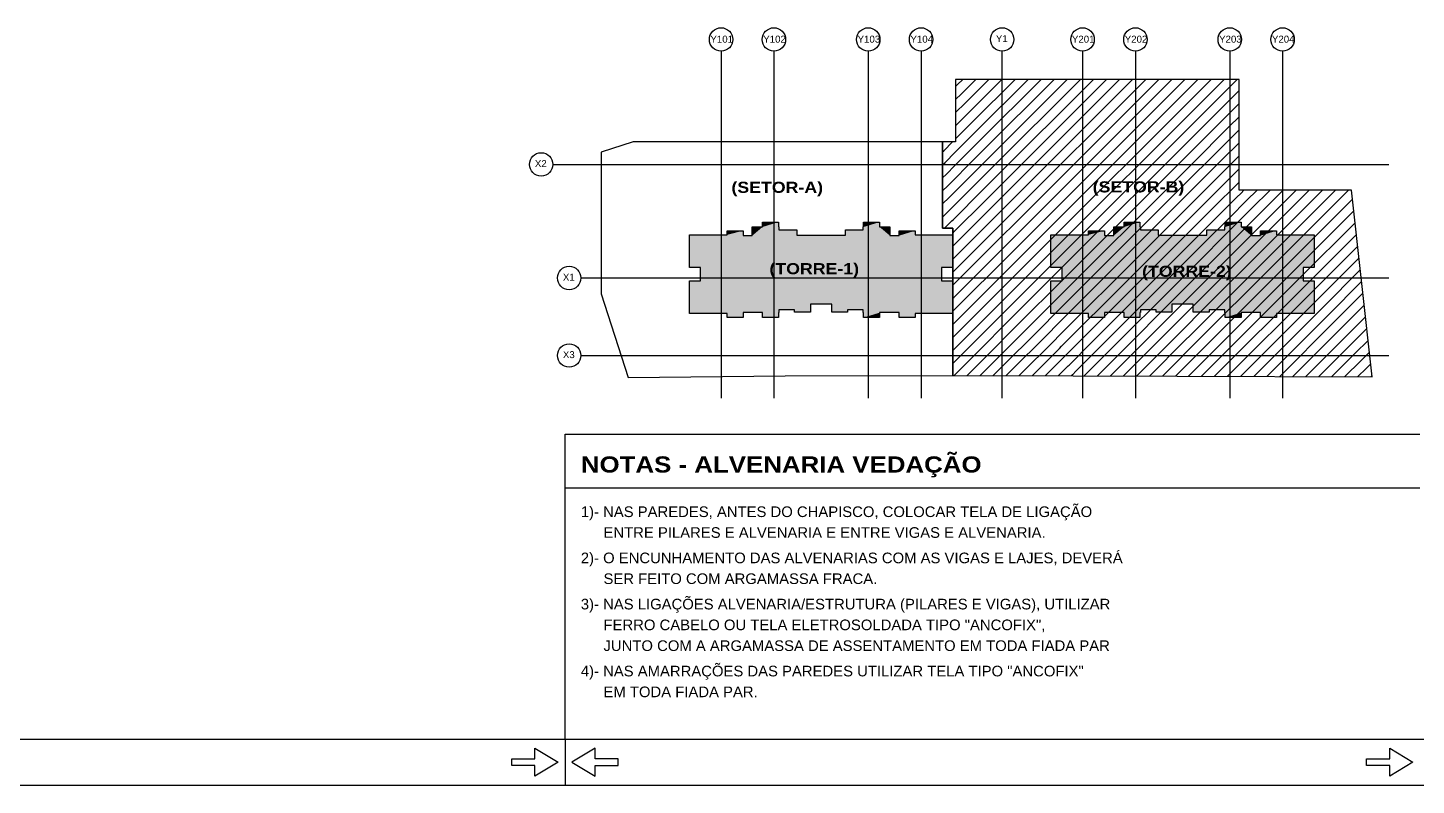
# Model space of a CAD drawing. Extents: x 0 to 13080, y 0 to 6750.
# Drawn here: x 9433 to 11687, y 0 to 1230 of the extents above; entities that cross this region are included whole.
import ezdxf

# ---------------------------------------------------------------- set-up
doc = ezdxf.new("R2010")
doc.units = 0
doc.header["$MEASUREMENT"] = 0
doc.linetypes.add('ESTILO_TQS_0006', pattern=[0.3, 0.2, -0.1])
for name, color, linetype in [('MTH-179', 1, 'CONTINUOUS'), ('MTH-18', 1, 'CONTINUOUS'), ('MTH-201', 4, 'CONTINUOUS'), ('MTH-226', 6, 'CONTINUOUS'), ('MTH-230', 1, 'CONTINUOUS'), ('MTH-EIXO-215', 1, 'CONTINUOUS'), ('MTH-LAJE-PRÉ', 16, 'CONTINUOUS'), ('MTH-LINHA-CORTE', 5, 'CONTINUOUS'), ('MTH-MARGEM', 5, 'CONTINUOUS'), ('MTH-SOMBRA25', 253, 'CONTINUOUS'), ('MTH-TXT', 4, 'CONTINUOUS'), ('MTH-TXT-NEGRITO', 5, 'CONTINUOUS'), ('MTH-TXT-NOTAS', 3, 'CONTINUOUS'), ('MTH-TXT2', 5, 'CONTINUOUS')]:
    doc.layers.add(name, color=color, linetype=linetype)
doc.styles.add('TQS_ARIAL', font='arial.ttf')
doc.styles.add('TQS_ARIAL_BLACK', font='ariblk.ttf')

msp = doc.modelspace()

# ---------------------------------------------------------------- linework, layer by layer
at = {"layer": 'MTH-179', "linetype": 'Continuous'}
for p, q in [((10305.004952, 75.003475), (10305.004952, 0.003475)), ((0.004952, 0.003475), (13080.004952, 0.003475))]:
    msp.add_line(p, q, dxfattribs=at)
for points in [[(10293.753853, 37.503475), (10256.253853, 15.003475), (10256.253853, 31.878475), (10218.753853, 31.878475), (10218.753853, 43.128475), (10256.253853, 43.128475), (10256.253853, 60.003475), (10293.753853, 37.503475)], [(10316.253853, 37.503475), (10353.753853, 15.003475), (10353.753853, 31.878475), (10391.253853, 31.878475), (10391.253853, 43.128475), (10353.753853, 43.128475), (10353.753853, 60.003475), (10316.253853, 37.503475)], [(11681.254945, 37.503475), (11643.754945, 15.003475), (11643.754945, 31.878475), (11606.254945, 31.878475), (11606.254945, 43.128475), (11643.754945, 43.128475), (11643.754945, 60.003475), (11681.254945, 37.503475)]]:
    msp.add_lwpolyline(points, dxfattribs=at)
at = {"layer": 'MTH-18', "linetype": 'Continuous'}
msp.add_line((10305.004945, 483.002873), (11692.504945, 483.002873), dxfattribs=at)
at = {"layer": 'MTH-201', "linetype": 'ESTILO_TQS_0006'}
for points in [[(10506.861579, 893.794825), (10568.061171, 893.794825), (10568.061171, 900.454825), (10594.071506, 900.454825), (10594.071506, 892.444825), (10609.011579, 892.444825), (10609.011579, 906.528268), (10625.661578, 906.528268), (10625.661578, 914.53992), (10651.581579, 914.53992), (10651.581579, 906.529825), (10652.301579, 906.529825), (10652.301579, 901.849825), (10681.281579, 901.849825), (10681.281579, 893.029825), (10760.121579, 893.029825), (10760.121579, 901.849825), (10789.101579, 901.849825), (10789.101579, 906.529825), (10789.821579, 906.529825), (10789.821579, 914.53992), (10815.741579, 914.53992), (10815.741579, 906.528268), (10832.391579, 906.528268), (10832.391579, 892.444825), (10847.331651, 892.444825), (10847.331651, 900.454825), (10873.341578, 900.454825), (10873.341578, 893.794825), (10934.541579, 893.794825), (10934.541579, 840.784825), (10916.361579, 840.784825), (10916.361579, 819.094825), (10934.541579, 819.094825), (10934.541579, 766.084825), (10873.611986, 766.084825), (10873.341986, 766.084825), (10873.341578, 759.424825), (10847.331651, 759.424825), (10847.331651, 767.434826), (10815.74151, 767.434825), (10815.74151, 759.424826), (10789.821579, 759.424826), (10789.821579, 767.434825), (10789.101579, 767.434825), (10789.101579, 772.115414), (10763.811579, 772.115414), (10763.811579, 768.334825), (10738.071578, 768.334825), (10738.071578, 781.024825), (10703.331579, 781.024825), (10703.331579, 768.334825), (10677.591579, 768.334825), (10677.591579, 772.115414), (10652.301579, 772.115414), (10652.301579, 767.434825), (10651.581579, 767.434825), (10651.581579, 759.424826), (10625.661647, 759.424826), (10625.661647, 767.434825), (10594.071506, 767.434825), (10594.071506, 759.424825), (10568.061579, 759.424825), (10568.061579, 766.084824), (10506.861579, 766.084825), (10506.861579, 819.094825), (10525.041579, 819.094825), (10525.041579, 840.784825), (10506.861579, 840.784825), (10506.861579, 893.794825)], [(11093.706518, 893.794829), (11154.906111, 893.794829), (11154.906111, 900.454829), (11180.916446, 900.454829), (11180.916446, 892.444829), (11195.856518, 892.444829), (11195.856518, 906.528272), (11212.506518, 906.528272), (11212.506518, 914.539924), (11238.426518, 914.539924), (11238.426518, 906.529829), (11239.146518, 906.529829), (11239.146518, 901.849829), (11268.126518, 901.849829), (11268.126518, 893.029829), (11346.966518, 893.029829), (11346.966518, 901.849829), (11375.946518, 901.849829), (11375.946518, 906.529829), (11376.666518, 906.529829), (11376.666518, 914.539924), (11402.586518, 914.539924), (11402.586518, 906.528272), (11419.236518, 906.528272), (11419.236518, 892.444829), (11434.176591, 892.444829), (11434.176591, 900.454829), (11460.186518, 900.454829), (11460.186518, 893.794829), (11521.386518, 893.794829), (11521.386518, 840.784829), (11503.206518, 840.784829), (11503.206518, 819.094829), (11521.386518, 819.094829), (11521.386518, 766.084829), (11460.456926, 766.084829), (11460.186926, 766.084829), (11460.186518, 759.424829), (11434.176591, 759.424829), (11434.176591, 767.434829), (11402.58645, 767.434829), (11402.58645, 759.424829), (11376.666518, 759.424829), (11376.666518, 767.434828), (11375.946518, 767.434828), (11375.946518, 772.115418), (11350.656518, 772.115418), (11350.656518, 768.334829), (11324.916518, 768.334829), (11324.916518, 781.024829), (11290.176518, 781.024829), (11290.176518, 768.334829), (11264.436518, 768.334829), (11264.436518, 772.115418), (11239.146518, 772.115418), (11239.146518, 767.434828), (11238.426518, 767.434828), (11238.426518, 759.424829), (11212.506587, 759.424829), (11212.506587, 767.434829), (11180.916446, 767.434829), (11180.916446, 759.424829), (11154.906518, 759.424829), (11154.906518, 766.084828), (11093.706518, 766.084829), (11093.706518, 819.094829), (11111.886518, 819.094829), (11111.886518, 840.784829), (11093.706518, 840.784829), (11093.706518, 893.794829)]]:
    msp.add_lwpolyline(points, dxfattribs=at)
at = {"layer": 'MTH-226', "linetype": 'Continuous'}
for p, q in [((10305.004945, 570.002873), (11692.504945, 570.002873)), ((10305.004945, 75.003475), (10305.004945, 570.002873))]:
    msp.add_line(p, q, dxfattribs=at)
at = {"layer": 'MTH-230', "linetype": 'Continuous'}
for centre in [(10558.341579, 1211.033689), (10644.111579, 1211.033689), (10797.291579, 1211.033689), (10883.061579, 1211.033689), (11014.686518, 1211.033689), (11145.186518, 1211.033689), (11230.956518, 1211.033689), (11384.136518, 1211.033689), (11469.906518, 1211.033689), (10266.30721, 1008.184825), (10311.746806, 823.684825), (10311.746806, 697.864825)]:
    msp.add_circle(centre, 19, dxfattribs=at)
at = {"layer": 'MTH-EIXO-215', "linetype": 'Continuous'}
for p, q in [((10558.341579, 1192.033689), (10558.341579, 628.712815)), ((10644.111579, 1192.033689), (10644.111579, 628.712815)), ((10797.291579, 1192.033689), (10797.291579, 628.712815)), ((10883.061579, 1192.033689), (10883.061579, 628.712815)), ((11014.686518, 628.712815), (11014.686518, 1192.033689)), ((11145.186518, 1192.033689), (11145.186518, 628.712815)), ((11230.956518, 1192.033689), (11230.956518, 628.712815)), ((11384.136518, 1192.033689), (11384.136518, 628.712815)), ((11469.906518, 1192.033689), (11469.906518, 628.712815)), ((10285.30721, 1008.184825), (11642.634998, 1008.184825)), ((10330.746806, 823.684825), (11642.634998, 823.684825)), ((10330.746806, 697.864825), (11642.634998, 697.864825))]:
    msp.add_line(p, q, dxfattribs=at)
at = {"layer": 'MTH-LAJE-PRÉ', "linetype": 'Continuous'}
for p, q in [((10939.086579, 1134.628775), (10942.399466, 1137.941663)), ((10942.399466, 1137.941663), (10950.746278, 1146.288475)), ((10948.426805, 1122.755798), (10971.959482, 1146.288475)), ((10954.454144, 1107.569934), (10993.172685, 1146.288475)), ((10960.481482, 1092.384069), (11014.385888, 1146.288475)), ((10966.508821, 1077.198204), (11035.599092, 1146.288475)), ((10972.53616, 1062.012339), (11056.812295, 1146.288475)), ((10978.563498, 1046.826475), (11078.025499, 1146.288475)), ((10984.590837, 1031.64061), (11099.238702, 1146.288475)), ((10990.618176, 1016.454745), (11120.451906, 1146.288475)), ((10996.645515, 1001.268881), (11141.665109, 1146.288475)), ((11002.672853, 986.083016), (11162.878312, 1146.288475)), ((11008.700192, 970.897151), (11184.091516, 1146.288475)), ((11014.727531, 955.711286), (11205.304719, 1146.288475)), ((11020.754869, 940.525422), (11226.517923, 1146.288475)), ((11026.782208, 925.339557), (11247.731126, 1146.288475)), ((11032.809547, 910.153692), (11268.94433, 1146.288475)), ((11038.836886, 894.967828), (11290.157533, 1146.288475)), ((11044.864224, 879.781963), (11311.370737, 1146.288475)), ((11050.891563, 864.596098), (11332.58394, 1146.288475)), ((11056.918902, 849.410233), (11353.797143, 1146.288475)), ((11062.94624, 834.224369), (11375.010347, 1146.288475)), ((11068.973579, 819.038504), (11396.22355, 1146.288475)), ((11394.369934, 1123.221656), (11399.166631, 1128.018352)), ((10939.086579, 1113.415572), (10948.426805, 1122.755798)), ((10939.086579, 1092.202369), (10954.454144, 1107.569934)), ((11075.000918, 803.852639), (11376.037399, 1104.88912)), ((11376.037399, 1104.88912), (11394.369934, 1123.221656)), ((11388.800552, 1096.43907), (11399.166631, 1106.805148)), ((10939.086579, 1070.989165), (10960.481482, 1092.384069)), ((11349.182347, 1056.820865), (11388.800552, 1096.43907)), ((11383.23117, 1069.656485), (11399.166631, 1085.591945)), ((10939.086579, 1049.775962), (10966.508821, 1077.198204)), ((10944.451128, 1033.927308), (10972.53616, 1062.012339)), ((11322.327295, 1008.752609), (11383.23117, 1069.656485)), ((11377.661788, 1042.873899), (11399.166631, 1064.378742)), ((10919.73905, 1030.428433), (10933.898885, 1044.588268)), ((10951.552261, 1019.815237), (10978.563498, 1046.826475)), ((11081.028257, 788.666775), (11349.182347, 1056.820865)), ((11295.472243, 960.684354), (11377.661788, 1042.873899)), ((11372.092406, 1016.091314), (11399.166631, 1043.165538)), ((10918.071579, 1028.760962), (10919.73905, 1030.428433)), ((10921.973947, 1011.450126), (10938.548309, 1028.024489)), ((10938.548309, 1028.024489), (10938.892127, 1028.368307)), ((10938.634728, 1006.897705), (10951.552261, 1019.815237)), ((10938.892127, 1028.368307), (10944.451128, 1033.927308)), ((10958.653394, 1005.703167), (10984.590837, 1031.64061)), ((10965.754527, 991.591097), (10990.618176, 1016.454745)), ((11268.617191, 912.616099), (11372.092406, 1016.091314)), ((11366.523024, 989.308728), (11399.166631, 1021.952335)), ((10918.071579, 1007.547758), (10921.973947, 1011.450126)), ((10918.071579, 986.334555), (10924.208844, 992.47182)), ((10924.208844, 992.47182), (10937.835794, 1006.09877)), ((10937.835794, 1006.09877), (10938.634728, 1006.897705)), ((10938.37733, 985.427103), (10958.653394, 1005.703167)), ((10972.85566, 977.479026), (10996.645515, 1001.268881)), ((11087.055595, 773.48091), (11322.327295, 1008.752609)), ((11360.953642, 962.526143), (11399.166631, 1000.739131)), ((10918.071579, 965.121351), (10926.443741, 973.493514)), ((10926.443741, 973.493514), (10937.123278, 984.173051)), ((10937.123278, 984.173051), (10938.37733, 985.427103)), ((10937.862533, 942.485899), (10972.85566, 977.479026)), ((10938.119931, 963.956501), (10965.754527, 991.591097)), ((10979.956793, 963.366956), (11002.672853, 986.083016)), ((10987.057926, 949.254885), (11008.700192, 970.897151)), ((11241.76214, 864.547844), (11366.523024, 989.308728)), ((11355.38426, 935.743558), (11399.166631, 979.525928)), ((10918.071579, 943.908148), (10928.678638, 954.515207)), ((10928.678638, 954.515207), (10936.410763, 962.247333)), ((10936.410763, 962.247333), (10938.119931, 963.956501)), ((10937.347735, 899.544695), (10987.057926, 949.254885)), ((10937.605134, 921.015297), (10979.956793, 963.366956)), ((10994.159059, 935.142815), (11014.727531, 955.711286)), ((11093.082934, 758.295045), (11295.472243, 960.684354)), ((11214.907088, 816.479589), (11360.953642, 962.526143)), ((11349.814878, 908.960972), (11395.161945, 954.308039)), ((11384.629213, 922.562103), (11411.357508, 949.290399)), ((11395.161945, 954.308039), (11402.524905, 961.670998)), ((11402.524905, 961.670998), (11407.232174, 966.378268)), ((11411.357508, 949.290399), (11428.445378, 966.378268)), ((11420.190112, 936.909799), (11449.658581, 966.378268)), ((11429.022716, 924.529199), (11470.871785, 966.378268)), ((11437.855319, 912.148599), (11492.084988, 966.378268)), ((11446.687923, 899.767999), (11513.298192, 966.378268)), ((11455.520526, 887.3874), (11534.511395, 966.378268)), ((11464.35313, 875.0068), (11555.724598, 966.378268)), ((11473.185734, 862.6262), (11576.937802, 966.378268)), ((11482.018337, 850.2456), (11583.395274, 951.622537)), ((10918.071579, 922.694945), (10930.913535, 935.536901)), ((10930.913535, 935.536901), (10935.698248, 940.321614)), ((10935.698248, 940.321614), (10937.862533, 942.485899)), ((10937.090337, 878.074093), (10994.159059, 935.142815)), ((11001.260192, 921.030745), (11020.754869, 940.525422)), ((11008.361325, 906.918674), (11026.782208, 925.339557)), ((11188.052036, 768.411333), (11355.38426, 935.743558)), ((11363.563748, 859.070232), (11429.022716, 924.529199)), ((11374.09648, 890.816167), (11420.190112, 936.909799)), ((11490.850941, 837.865), (11585.510101, 932.52416)), ((10921.318106, 904.728268), (10933.148432, 916.558595)), ((10933.148432, 916.558595), (10934.985732, 918.395895)), ((10934.985732, 918.395895), (10937.605134, 921.015297)), ((10936.57554, 835.132889), (11008.361325, 906.918674)), ((10936.832938, 856.603491), (11001.260192, 921.030745)), ((11015.462458, 892.806604), (11032.809547, 910.153692)), ((11099.110273, 743.10918), (11268.617191, 912.616099)), ((11161.196984, 720.343078), (11349.814878, 908.960972)), ((11344.245496, 882.178387), (11384.629213, 922.562103)), ((11353.031016, 827.324296), (11437.855319, 912.148599)), ((11499.683545, 825.484401), (11587.624928, 913.425784)), ((10934.541579, 896.738538), (10937.347735, 899.544695)), ((10936.318141, 813.662287), (11015.462458, 892.806604)), ((11022.563591, 878.694533), (11038.836886, 894.967828)), ((11029.664725, 864.582463), (11044.864224, 879.781963)), ((11134.341933, 672.274823), (11344.245496, 882.178387)), ((11331.965552, 763.832425), (11455.520526, 887.3874)), ((11338.676114, 855.395801), (11374.09648, 890.816167)), ((11342.498284, 795.578361), (11446.687923, 899.767999)), ((11508.516148, 813.103801), (11589.739754, 894.327407)), ((10934.541579, 875.525334), (10937.090337, 878.074093)), ((10934.541579, 854.312131), (10936.832938, 856.603491)), ((10935.803344, 770.721083), (11029.664725, 864.582463)), ((10936.060743, 792.191685), (11022.563591, 878.694533)), ((11036.765858, 850.470393), (11050.891563, 864.596098)), ((11105.137611, 727.923316), (11241.76214, 864.547844)), ((11310.900087, 700.340554), (11473.185734, 862.6262)), ((11321.43282, 732.086489), (11464.35313, 875.0068)), ((11333.106732, 828.613216), (11363.563748, 859.070232)), ((11517.348752, 800.723201), (11591.854581, 875.229031)), ((10934.541579, 833.098927), (10936.57554, 835.132889)), ((10935.288547, 727.779878), (11043.866991, 836.358322)), ((10935.545945, 749.25048), (11036.765858, 850.470393)), ((11043.866991, 836.358322), (11056.918902, 849.410233)), ((11050.968124, 822.246252), (11062.94624, 834.224369)), ((11148.047706, 664.767393), (11338.676114, 855.395801)), ((11300.367355, 668.594618), (11482.018337, 850.2456)), ((11317.201694, 664.215753), (11490.850941, 837.865)), ((11526.181355, 788.342601), (11593.969408, 856.130654)), ((11535.013959, 775.962001), (11596.084235, 837.032277)), ((10934.541579, 811.885724), (10936.318141, 813.662287)), ((10935.031148, 706.309276), (11050.968124, 822.246252)), ((11058.069257, 808.134181), (11068.973579, 819.038504)), ((11111.16495, 712.737451), (11214.907088, 816.479589)), ((11169.190514, 664.696997), (11333.106732, 828.613216)), ((11327.53735, 801.83063), (11353.031016, 827.324296)), ((11338.357847, 664.158703), (11499.683545, 825.484401)), ((11359.514001, 664.101653), (11508.516148, 813.103801)), ((11543.846563, 763.581402), (11598.199062, 817.933901)), ((10934.541579, 790.672521), (10936.060743, 792.191685)), ((10934.77375, 684.838674), (11058.069257, 808.134181)), ((10936.613831, 665.465553), (11065.17039, 794.022111)), ((11065.17039, 794.022111), (11075.000918, 803.852639)), ((11190.333321, 664.626602), (11327.53735, 801.83063)), ((11321.967968, 775.048045), (11342.498284, 795.578361)), ((11380.670154, 664.044603), (11517.348752, 800.723201)), ((11552.679166, 751.200802), (11600.313889, 798.835524)), ((10934.541579, 769.459317), (10935.803344, 770.721083)), ((10957.757272, 665.39579), (11072.271523, 779.910041)), ((11072.271523, 779.910041), (11081.028257, 788.666775)), ((11079.372656, 765.79797), (11087.055595, 773.48091)), ((11117.192289, 697.551586), (11188.052036, 768.411333)), ((11211.476129, 664.556206), (11321.967968, 775.048045)), ((11401.826308, 663.987553), (11526.181355, 788.342601)), ((11422.982461, 663.930504), (11535.013959, 775.962001)), ((11561.51177, 738.820202), (11602.428716, 779.737148)), ((10934.541579, 748.246114), (10935.545945, 749.25048)), ((10978.900713, 665.326028), (11079.372656, 765.79797)), ((11000.044154, 665.256265), (11086.473789, 751.6859)), ((11086.473789, 751.6859), (11093.082934, 758.295045)), ((11232.618937, 664.48581), (11316.398586, 748.26546)), ((11316.398586, 748.26546), (11331.965552, 763.832425)), ((11444.138615, 663.873454), (11543.846563, 763.581402)), ((11465.294768, 663.816404), (11552.679166, 751.200802)), ((11570.344374, 726.439602), (11604.543543, 760.638771)), ((10934.541579, 727.03291), (10935.288547, 727.779878)), ((11021.187595, 665.186503), (11093.574922, 737.57383)), ((11042.331036, 665.11674), (11100.676055, 723.461759)), ((11093.574922, 737.57383), (11099.110273, 743.10918)), ((11100.676055, 723.461759), (11105.137611, 727.923316)), ((11253.761745, 664.415415), (11310.829204, 721.482874)), ((11310.829204, 721.482874), (11321.43282, 732.086489)), ((11486.450922, 663.759354), (11561.51177, 738.820202)), ((11507.607075, 663.702304), (11570.344374, 726.439602)), ((11579.176977, 714.059002), (11606.65837, 741.540395)), ((11588.009581, 701.678403), (11608.773196, 722.442018)), ((10934.541579, 705.819707), (10935.031148, 706.309276)), ((11063.474477, 665.046978), (11107.777188, 709.349689)), ((11107.777188, 709.349689), (11111.16495, 712.737451)), ((11123.219628, 682.365722), (11161.196984, 720.343078)), ((11305.259822, 694.700289), (11310.900087, 700.340554)), ((11528.763228, 663.645254), (11579.176977, 714.059002)), ((11549.919382, 663.588204), (11588.009581, 701.678403)), ((11596.842184, 689.297803), (11610.888023, 703.343642)), ((10934.541579, 684.606503), (10934.77375, 684.838674)), ((11084.617918, 664.977215), (11114.878321, 695.237618)), ((11105.761359, 664.907453), (11121.979454, 681.125548)), ((11114.878321, 695.237618), (11117.192289, 697.551586)), ((11121.979454, 681.125548), (11123.219628, 682.365722)), ((11274.904553, 664.345019), (11305.259822, 694.700289)), ((11571.075535, 663.531154), (11596.842184, 689.297803)), ((11592.231689, 663.474104), (11605.674788, 676.917203)), ((11605.674788, 676.917203), (11613.00285, 684.245265)), ((11126.9048, 664.83769), (11129.080587, 667.013478)), ((11129.080587, 667.013478), (11129.246966, 667.179857)), ((11129.246966, 667.179857), (11134.341933, 672.274823)), ((11296.047361, 664.274624), (11299.69044, 667.917703)), ((11299.69044, 667.917703), (11300.367355, 668.594618)), ((11613.387842, 663.417054), (11614.507392, 664.536603)), ((11614.507392, 664.536603), (11615.117677, 665.146889))]:
    msp.add_line(p, q, dxfattribs=at)
at = {"layer": 'MTH-MARGEM', "linetype": 'Continuous'}
msp.add_line((262.504952, 75.003475), (13005.004952, 75.003475), dxfattribs=at)
at = {"layer": 'MTH-SOMBRA25', "linetype": 'Continuous'}
for points in [[(10506.861579, 893.794825), (10568.061171, 893.794825), (10568.061171, 900.454825), (10594.071506, 900.454825), (10594.071506, 892.444825), (10609.011579, 892.444825), (10609.011579, 906.528268), (10625.661578, 906.528268), (10625.661578, 914.53992), (10651.581579, 914.53992), (10651.581579, 906.529825), (10652.301579, 906.529825), (10652.301579, 901.849825), (10681.281579, 901.849825), (10681.281579, 893.029825), (10760.121579, 893.029825), (10760.121579, 901.849825), (10789.101579, 901.849825), (10789.101579, 906.529825), (10789.821579, 906.529825), (10789.821579, 914.53992), (10815.741579, 914.53992), (10815.741579, 906.528268), (10832.391579, 906.528268), (10832.391579, 892.444825), (10847.331651, 892.444825), (10847.331651, 900.454825), (10873.341578, 900.454825), (10873.341578, 893.794825), (10934.541579, 893.794825), (10934.541579, 840.784825), (10916.361579, 840.784825), (10916.361579, 819.094825), (10934.541579, 819.094825), (10934.541579, 766.084825), (10873.611986, 766.084825), (10873.341986, 766.084825), (10873.341578, 759.424825), (10847.331651, 759.424825), (10847.331651, 767.434826), (10815.74151, 767.434825), (10815.74151, 759.424826), (10789.821579, 759.424826), (10789.821579, 767.434825), (10789.101579, 767.434825), (10789.101579, 772.115414), (10763.811579, 772.115414), (10763.811579, 768.334825), (10738.071578, 768.334825), (10738.071578, 781.024825), (10703.331579, 781.024825), (10703.331579, 768.334825), (10677.591579, 768.334825), (10677.591579, 772.115414), (10652.301579, 772.115414), (10652.301579, 767.434825), (10651.581579, 767.434825), (10651.581579, 759.424826), (10625.661647, 759.424826), (10625.661647, 767.434825), (10594.071506, 767.434825), (10594.071506, 759.424825), (10568.061579, 759.424825), (10568.061579, 766.084824), (10506.861579, 766.084825), (10506.861579, 819.094825), (10525.041579, 819.094825), (10525.041579, 840.784825), (10506.861579, 840.784825), (10506.861579, 893.794825)], [(11093.706518, 893.794829), (11154.906111, 893.794829), (11154.906111, 900.454829), (11180.916446, 900.454829), (11180.916446, 892.444829), (11195.856518, 892.444829), (11195.856518, 906.528272), (11212.506518, 906.528272), (11212.506518, 914.539924), (11238.426518, 914.539924), (11238.426518, 906.529829), (11239.146518, 906.529829), (11239.146518, 901.849829), (11268.126518, 901.849829), (11268.126518, 893.029829), (11346.966518, 893.029829), (11346.966518, 901.849829), (11375.946518, 901.849829), (11375.946518, 906.529829), (11376.666518, 906.529829), (11376.666518, 914.539924), (11402.586518, 914.539924), (11402.586518, 906.528272), (11419.236518, 906.528272), (11419.236518, 892.444829), (11434.176591, 892.444829), (11434.176591, 900.454829), (11460.186518, 900.454829), (11460.186518, 893.794829), (11521.386518, 893.794829), (11521.386518, 840.784829), (11503.206518, 840.784829), (11503.206518, 819.094829), (11521.386518, 819.094829), (11521.386518, 766.084829), (11460.456926, 766.084829), (11460.186926, 766.084829), (11460.186518, 759.424829), (11434.176591, 759.424829), (11434.176591, 767.434829), (11402.58645, 767.434829), (11402.58645, 759.424829), (11376.666518, 759.424829), (11376.666518, 767.434828), (11375.946518, 767.434828), (11375.946518, 772.115418), (11350.656518, 772.115418), (11350.656518, 768.334829), (11324.916518, 768.334829), (11324.916518, 781.024829), (11290.176518, 781.024829), (11290.176518, 768.334829), (11264.436518, 768.334829), (11264.436518, 772.115418), (11239.146518, 772.115418), (11239.146518, 767.434828), (11238.426518, 767.434828), (11238.426518, 759.424829), (11212.506587, 759.424829), (11212.506587, 767.434829), (11180.916446, 767.434829), (11180.916446, 759.424829), (11154.906518, 759.424829), (11154.906518, 766.084828), (11093.706518, 766.084829), (11093.706518, 819.094829), (11111.886518, 819.094829), (11111.886518, 840.784829), (11093.706518, 840.784829), (11093.706518, 893.794829)]]:
    msp.add_lwpolyline(points, dxfattribs=at)
for points in [[(10625.661578, 906.528268), (10625.661647, 767.434825), (10609.011579, 892.444825)], [(10625.661578, 906.528268), (10609.011579, 892.444825), (10609.011579, 906.528268)], [(10625.661578, 914.53992), (10651.581579, 914.53992), (10625.661578, 906.528268)], [(10651.581579, 914.53992), (10625.661647, 767.434825), (10625.661578, 906.528268)], [(10625.661647, 759.424826), (10651.581579, 914.53992), (10651.581579, 759.424826)], [(10625.661647, 759.424826), (10625.661647, 767.434825), (10651.581579, 914.53992)], [(10651.581579, 906.529825), (10651.581579, 914.53992), (10651.581579, 759.424826)], [(10651.581579, 767.434825), (10652.301579, 906.529825), (10652.301579, 767.434825)], [(10651.581579, 767.434825), (10651.581579, 906.529825), (10652.301579, 906.529825)], [(10651.581579, 767.434825), (10651.581579, 906.529825), (10651.581579, 759.424826)], [(10652.301579, 901.849825), (10652.301579, 906.529825), (10652.301579, 767.434825)], [(10652.301579, 772.115414), (10681.281579, 901.849825), (10677.591579, 772.115414)], [(10652.301579, 772.115414), (10652.301579, 901.849825), (10681.281579, 901.849825)], [(10652.301579, 772.115414), (10652.301579, 901.849825), (10652.301579, 767.434825)], [(10677.591579, 772.115414), (10681.281579, 901.849825), (10677.591579, 768.334825)], [(10677.591579, 768.334825), (10681.281579, 901.849825), (10681.281579, 893.029825)], [(10763.811579, 772.115414), (10760.121579, 893.029825), (10789.101579, 901.849825)], [(10789.101579, 901.849825), (10760.121579, 893.029825), (10760.121579, 901.849825)], [(10763.811579, 772.115414), (10789.101579, 901.849825), (10789.101579, 772.115414)], [(10789.101579, 767.434825), (10789.821579, 906.529825), (10789.821579, 767.434825)], [(10789.101579, 772.115414), (10789.821579, 906.529825), (10789.101579, 767.434825)], [(10789.101579, 772.115414), (10789.101579, 901.849825), (10789.821579, 906.529825)], [(10789.821579, 906.529825), (10789.101579, 901.849825), (10789.101579, 906.529825)], [(10815.74151, 767.434825), (10789.821579, 759.424826), (10815.741579, 914.53992)], [(10815.741579, 914.53992), (10789.821579, 759.424826), (10789.821579, 767.434825)], [(10815.741579, 914.53992), (10789.821579, 767.434825), (10789.821579, 906.529825)], [(10815.741579, 914.53992), (10789.821579, 906.529825), (10789.821579, 914.53992)], [(10815.74151, 767.434825), (10815.741579, 914.53992), (10815.741579, 906.528268)], [(10815.74151, 767.434825), (10815.741579, 906.528268), (10847.331651, 767.434826)], [(10847.331651, 767.434826), (10815.741579, 906.528268), (10832.391579, 892.444825)], [(10832.391579, 892.444825), (10815.741579, 906.528268), (10832.391579, 906.528268)], [(11212.506518, 906.528272), (11212.506587, 767.434829), (11195.856518, 892.444829)], [(11212.506518, 906.528272), (11195.856518, 892.444829), (11195.856518, 906.528272)], [(11212.506518, 914.539924), (11238.426518, 914.539924), (11212.506518, 906.528272)], [(11238.426518, 914.539924), (11212.506587, 767.434829), (11212.506518, 906.528272)], [(11212.506587, 759.424829), (11238.426518, 914.539924), (11238.426518, 759.424829)], [(11212.506587, 759.424829), (11212.506587, 767.434829), (11238.426518, 914.539924)], [(11238.426518, 906.529829), (11238.426518, 914.539924), (11238.426518, 759.424829)], [(11238.426518, 767.434828), (11239.146518, 906.529829), (11239.146518, 767.434828)], [(11238.426518, 767.434828), (11238.426518, 906.529829), (11239.146518, 906.529829)], [(11238.426518, 767.434828), (11238.426518, 906.529829), (11238.426518, 759.424829)], [(11239.146518, 901.849829), (11239.146518, 906.529829), (11239.146518, 767.434828)], [(11239.146518, 772.115418), (11268.126518, 901.849829), (11264.436518, 772.115418)], [(11239.146518, 772.115418), (11239.146518, 901.849829), (11268.126518, 901.849829)], [(11239.146518, 772.115418), (11239.146518, 901.849829), (11239.146518, 767.434828)], [(11264.436518, 772.115418), (11268.126518, 901.849829), (11264.436518, 768.334829)], [(11264.436518, 768.334829), (11268.126518, 901.849829), (11268.126518, 893.029829)], [(11350.656518, 772.115418), (11346.966518, 893.029829), (11375.946518, 901.849829)], [(11375.946518, 901.849829), (11346.966518, 893.029829), (11346.966518, 901.849829)], [(11350.656518, 772.115418), (11375.946518, 901.849829), (11375.946518, 772.115418)], [(11375.946518, 767.434828), (11376.666518, 906.529829), (11376.666518, 767.434828)], [(11375.946518, 772.115418), (11376.666518, 906.529829), (11375.946518, 767.434828)], [(11375.946518, 772.115418), (11375.946518, 901.849829), (11376.666518, 906.529829)], [(11376.666518, 906.529829), (11375.946518, 901.849829), (11375.946518, 906.529829)], [(11402.58645, 767.434829), (11376.666518, 759.424829), (11402.586518, 914.539924)], [(11402.586518, 914.539924), (11376.666518, 759.424829), (11376.666518, 767.434828)], [(11402.586518, 914.539924), (11376.666518, 767.434828), (11376.666518, 906.529829)], [(11402.586518, 914.539924), (11376.666518, 906.529829), (11376.666518, 914.539924)], [(11402.58645, 767.434829), (11402.586518, 914.539924), (11402.586518, 906.528272)], [(11402.58645, 767.434829), (11402.586518, 906.528272), (11434.176591, 767.434829)], [(11434.176591, 767.434829), (11402.586518, 906.528272), (11419.236518, 892.444829)], [(11419.236518, 892.444829), (11402.586518, 906.528272), (11419.236518, 906.528272)], [(10568.061171, 893.794825), (10525.041579, 840.784825), (10506.861579, 840.784825)], [(10568.061171, 893.794825), (10506.861579, 840.784825), (10506.861579, 893.794825)], [(10568.061171, 893.794825), (10568.061579, 766.084824), (10525.041579, 819.094825)], [(10568.061171, 893.794825), (10525.041579, 819.094825), (10525.041579, 840.784825)], [(10568.061171, 893.794825), (10568.061171, 900.454825), (10594.071506, 900.454825)], [(10568.061171, 893.794825), (10594.071506, 900.454825), (10568.061579, 766.084824)], [(10594.071506, 759.424825), (10568.061579, 759.424825), (10594.071506, 900.454825)], [(10594.071506, 900.454825), (10568.061579, 759.424825), (10568.061579, 766.084824)], [(10594.071506, 892.444825), (10594.071506, 759.424825), (10594.071506, 900.454825)], [(10625.661647, 767.434825), (10594.071506, 767.434825), (10609.011579, 892.444825)], [(10609.011579, 892.444825), (10594.071506, 767.434825), (10594.071506, 892.444825)], [(10594.071506, 767.434825), (10594.071506, 759.424825), (10594.071506, 892.444825)], [(10681.281579, 893.029825), (10703.331579, 768.334825), (10677.591579, 768.334825)], [(10760.121579, 893.029825), (10703.331579, 781.024825), (10681.281579, 893.029825)], [(10703.331579, 781.024825), (10703.331579, 768.334825), (10681.281579, 893.029825)], [(10738.071578, 781.024825), (10703.331579, 781.024825), (10760.121579, 893.029825)], [(10738.071578, 768.334825), (10738.071578, 781.024825), (10760.121579, 893.029825)], [(10763.811579, 768.334825), (10738.071578, 768.334825), (10760.121579, 893.029825)], [(10763.811579, 768.334825), (10760.121579, 893.029825), (10763.811579, 772.115414)], [(10847.331651, 767.434826), (10832.391579, 892.444825), (10847.331651, 892.444825)], [(10873.341578, 900.454825), (10873.341578, 759.424825), (10847.331651, 759.424825)], [(10847.331651, 767.434826), (10847.331651, 892.444825), (10873.341578, 900.454825)], [(10847.331651, 767.434826), (10873.341578, 900.454825), (10847.331651, 759.424825)], [(10873.341578, 900.454825), (10847.331651, 892.444825), (10847.331651, 900.454825)], [(10873.341578, 900.454825), (10873.341578, 759.424825), (10873.341578, 893.794825)], [(10873.341578, 893.794825), (10873.341986, 766.084825), (10873.341578, 759.424825)], [(10934.541579, 893.794825), (10873.341986, 766.084825), (10873.341578, 893.794825)], [(10934.541579, 893.794825), (10873.611986, 766.084825), (10873.341986, 766.084825)], [(10873.611986, 766.084825), (10934.541579, 893.794825), (10916.361579, 840.784825)], [(10916.361579, 840.784825), (10934.541579, 893.794825), (10934.541579, 840.784825)], [(11154.906111, 893.794829), (11111.886518, 840.784829), (11093.706518, 840.784829)], [(11154.906111, 893.794829), (11093.706518, 840.784829), (11093.706518, 893.794829)], [(11154.906111, 893.794829), (11154.906518, 766.084828), (11111.886518, 819.094829)], [(11154.906111, 893.794829), (11111.886518, 819.094829), (11111.886518, 840.784829)], [(11154.906111, 893.794829), (11154.906111, 900.454829), (11180.916446, 900.454829)], [(11154.906111, 893.794829), (11180.916446, 900.454829), (11154.906518, 766.084828)], [(11180.916446, 759.424829), (11154.906518, 759.424829), (11180.916446, 900.454829)], [(11180.916446, 900.454829), (11154.906518, 759.424829), (11154.906518, 766.084828)], [(11180.916446, 892.444829), (11180.916446, 759.424829), (11180.916446, 900.454829)], [(11212.506587, 767.434829), (11180.916446, 767.434829), (11195.856518, 892.444829)], [(11195.856518, 892.444829), (11180.916446, 767.434829), (11180.916446, 892.444829)], [(11180.916446, 767.434829), (11180.916446, 759.424829), (11180.916446, 892.444829)], [(11268.126518, 893.029829), (11290.176518, 768.334829), (11264.436518, 768.334829)], [(11346.966518, 893.029829), (11290.176518, 781.024829), (11268.126518, 893.029829)], [(11290.176518, 781.024829), (11290.176518, 768.334829), (11268.126518, 893.029829)], [(11324.916518, 781.024829), (11290.176518, 781.024829), (11346.966518, 893.029829)], [(11324.916518, 768.334829), (11324.916518, 781.024829), (11346.966518, 893.029829)], [(11350.656518, 768.334829), (11324.916518, 768.334829), (11346.966518, 893.029829)], [(11350.656518, 768.334829), (11346.966518, 893.029829), (11350.656518, 772.115418)], [(11434.176591, 767.434829), (11419.236518, 892.444829), (11434.176591, 892.444829)], [(11460.186518, 900.454829), (11460.186518, 759.424829), (11434.176591, 759.424829)], [(11434.176591, 767.434829), (11434.176591, 892.444829), (11460.186518, 900.454829)], [(11434.176591, 767.434829), (11460.186518, 900.454829), (11434.176591, 759.424829)], [(11460.186518, 900.454829), (11434.176591, 892.444829), (11434.176591, 900.454829)], [(11460.186518, 900.454829), (11460.186518, 759.424829), (11460.186518, 893.794829)], [(11460.186518, 893.794829), (11460.186926, 766.084829), (11460.186518, 759.424829)], [(11521.386518, 893.794829), (11460.186926, 766.084829), (11460.186518, 893.794829)], [(11521.386518, 893.794829), (11460.456926, 766.084829), (11460.186926, 766.084829)], [(11460.456926, 766.084829), (11521.386518, 893.794829), (11503.206518, 840.784829)], [(11503.206518, 840.784829), (11521.386518, 893.794829), (11521.386518, 840.784829)], [(10916.361579, 819.094825), (10873.611986, 766.084825), (10916.361579, 840.784825)], [(11503.206518, 819.094829), (11460.456926, 766.084829), (11503.206518, 840.784829)], [(10506.861579, 766.084825), (10506.861579, 819.094825), (10525.041579, 819.094825)], [(10506.861579, 766.084825), (10525.041579, 819.094825), (10568.061579, 766.084824)], [(10934.541579, 766.084825), (10873.611986, 766.084825), (10916.361579, 819.094825)], [(10934.541579, 819.094825), (10934.541579, 766.084825), (10916.361579, 819.094825)], [(11093.706518, 766.084829), (11093.706518, 819.094829), (11111.886518, 819.094829)], [(11093.706518, 766.084829), (11111.886518, 819.094829), (11154.906518, 766.084828)], [(11521.386518, 766.084829), (11460.456926, 766.084829), (11503.206518, 819.094829)], [(11521.386518, 819.094829), (11521.386518, 766.084829), (11503.206518, 819.094829)], [(10815.74151, 767.434825), (10815.74151, 759.424826), (10789.821579, 759.424826)], [(11402.58645, 767.434829), (11402.58645, 759.424829), (11376.666518, 759.424829)]]:
    msp.add_solid(points, dxfattribs=at)
at = {"layer": 'MTH-TXT', "linetype": 'Continuous'}
msp.add_lwpolyline([(10407.493109, 662.334186), (10662.304471, 664.767695), (10934.541579, 665.47239), (10934.541579, 904.728268), (10918.071579, 904.728268), (10918.071579, 1044.588268), (10415.513355, 1044.588268), (10363.671579, 1027.992002), (10363.581579, 797.722895), (10407.493109, 662.334186)], dxfattribs=at)
at = {"layer": 'MTH-TXT2', "linetype": 'Continuous'}
msp.add_lwpolyline([(10934.541579, 665.47239), (11130.180873, 664.826881), (11298.930873, 664.265023), (11615.309801, 663.411871), (11581.761322, 966.378268), (11399.166631, 966.378268), (11399.166631, 1146.288475), (10939.086579, 1146.288475), (10939.086579, 1044.588268), (10918.071579, 1044.588268), (10918.071579, 904.728268), (10934.541579, 904.728268), (10934.541579, 665.47239)], dxfattribs=at)

# ---------------------------------------------------------------- texts
at = {"layer": 'MTH-LINHA-CORTE', "linetype": 'Continuous', "style": 'TQS_ARIAL'}
for s, p in [('Y101', (10541.038566, 1205.899247)), ('Y102', (10626.808566, 1205.899247)), ('Y103', (10779.988566, 1205.899247)), ('Y104', (10865.758566, 1205.899247)), ('Y1', (11004.460726, 1206.75293)), ('Y201', (11127.883506, 1205.899247)), ('Y202', (11213.653506, 1205.899247)), ('Y203', (11366.833506, 1205.899247)), ('Y204', (11452.603506, 1205.899247)), ('X2', (10256.081418, 1003.904067)), ('X1', (10301.521014, 819.404067)), ('X3', (10301.521014, 693.584067))]:
    msp.add_text(s, height=11.25, dxfattribs=at).set_placement(p)
at = {"layer": 'MTH-TXT-NEGRITO', "linetype": 'Continuous', "style": 'TQS_ARIAL_BLACK'}
for s, height, p in [('(SETOR-A)', 18, (10575.17909, 961.946628)), ('(SETOR-B)', 18, (11161.658736, 962.679074)), ('(TORRE-1)', 18, (10636.832599, 829.827299)), ('(TORRE-2)', 18, (11241.838296, 825.540415)), ('NOTAS - ALVENARIA VEDAÇÃO', 26.25, (10330.669159, 507.752873))]:
    msp.add_text(s, height=height, dxfattribs=at).set_placement(p)
at = {"layer": 'MTH-TXT-NOTAS', "linetype": 'Continuous', "style": 'TQS_ARIAL'}
for s, p in [('1)- NAS PAREDES, ANTES DO CHAPISCO, COLOCAR TELA DE LIGAÇÃO', (10330.669008, 435.516139)), ('ENTRE PILARES E ALVENARIA E ENTRE VIGAS E ALVENARIA.', (10367.465316, 401.766139)), ('2)- O ENCUNHAMENTO DAS ALVENARIAS COM AS VIGAS E LAJES, DEVERÁ', (10330.669008, 360.516139)), ('SER FEITO COM ARGAMASSA FRACA.', (10367.465316, 326.766139)), ('3)- NAS LIGAÇÕES ALVENARIA/ESTRUTURA (PILARES E VIGAS), UTILIZAR', (10330.669008, 285.516139)), ('FERRO CABELO OU TELA ELETROSOLDADA TIPO "ANCOFIX", ', (10367.465316, 251.766139)), ('JUNTO COM A ARGAMASSA DE ASSENTAMENTO EM TODA FIADA PAR', (10367.465316, 218.016139)), ('4)- NAS AMARRAÇÕES DAS PAREDES UTILIZAR TELA TIPO "ANCOFIX" ', (10330.669008, 176.766139)), ('EM TODA FIADA PAR.', (10367.465316, 143.016139))]:
    msp.add_text(s, height=17.25, dxfattribs=at).set_placement(p)

doc.saveas('drawing.dxf')
